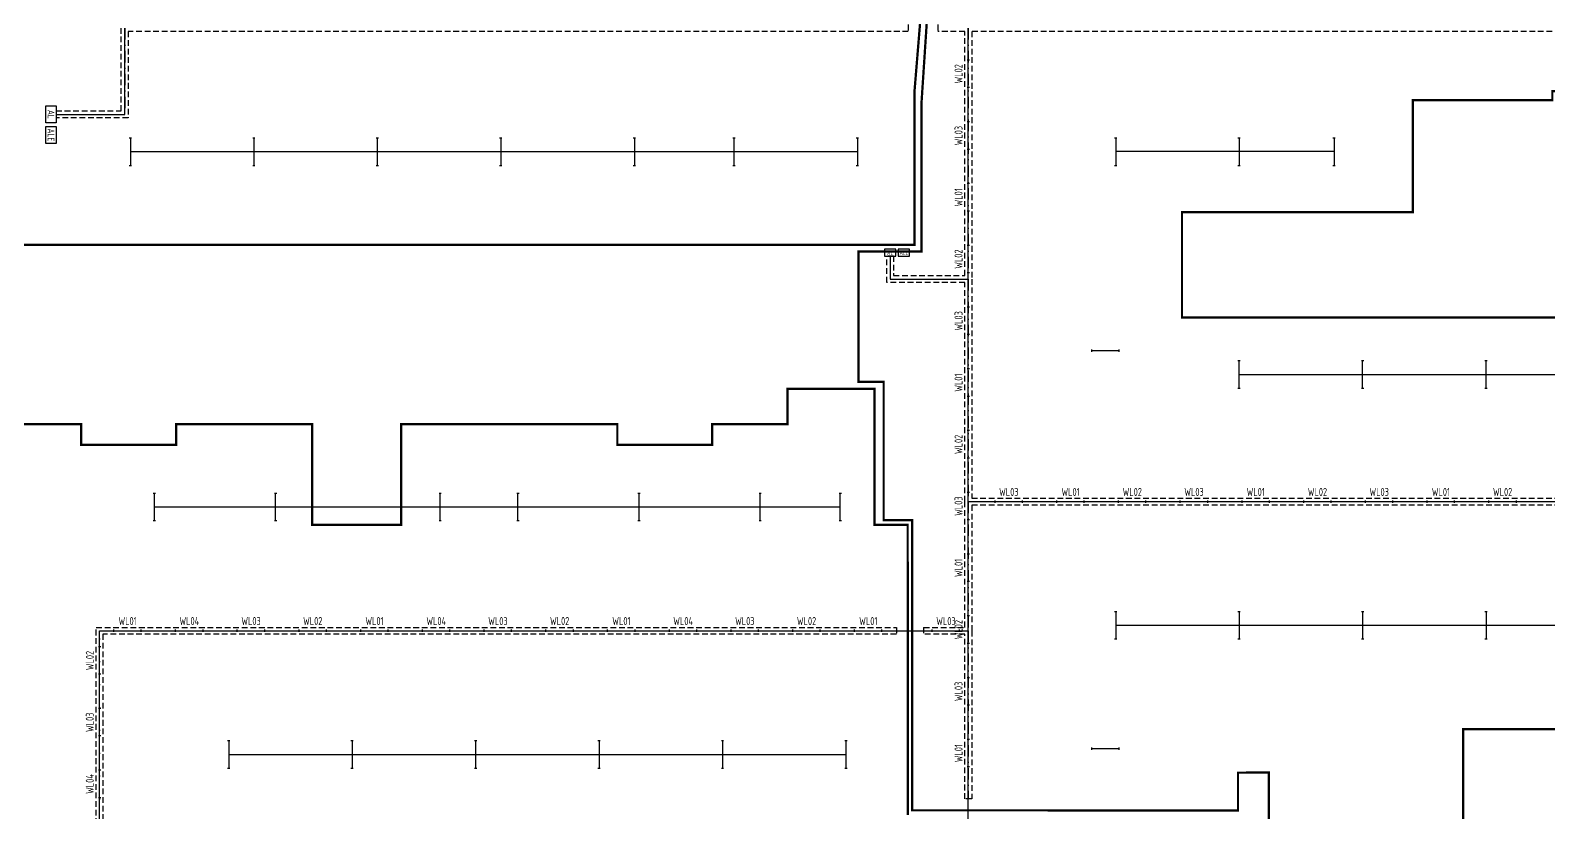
# Model space of a CAD drawing. Header units: millimetres. Extents: x -691095 to 2797013, y -349436 to 2050109.
# Drawn here: x 98374 to 164787, y 719196 to 753396 of the extents above; entities that cross this region are included whole.
import ezdxf
from ezdxf.enums import TextEntityAlignment as Align

# ---------------------------------------------------------------- set-up
doc = ezdxf.new("R2010")
doc.units = ezdxf.units.MM
doc.header["$LTSCALE"] = 1000
doc.linetypes.add('DASHDOT', pattern=[1, 0.5, -0.25, 0, -0.25])
doc.linetypes.add('HIDDEN', pattern=[0.375, 0.25, -0.125])
for name, color, linetype, plot in [('E-LANE-CENTER', 6, 'Continuous', False), ('E-LITE-CENTER', 5, 'DASHDOT', False), ('E-LITE-CENTER-JOIN', 1, 'Continuous', False)]:
    doc.layers.add(name, color=color, linetype=linetype, plot=plot)
for name, color, linetype in [('E-LITE-LITE', 3, 'Continuous'), ('E-LITE-WIRE', 4, 'Continuous'), ('E-POWR-EQPM', 3, 'Continuous'), ('E-UNIV-EL', 140, 'Continuous'), ('E-UNIV-EL2', 40, 'HIDDEN'), ('E-UNIV-NOTE', 6, 'Continuous'), ('防火分区', 2, 'Continuous')]:
    doc.layers.add(name, color=color, linetype=linetype)
doc.styles.add('TH-STYLE3', font='tssdeng.shx', dxfattribs={"width": 0.65, "bigfont": 'tssdchn.shx'})

# ---------------------------------------------------------------- blocks, each defined once
blk = doc.blocks.new('E-BDB001')
blk.add_lwpolyline([(-2.5, -1.5), (-2.5, 1.5), (2.5, 1.5), (2.5, -1.5)], close=True)
at = {"layer": 'E-UNIV-EL', "style": 'TH-STYLE3', "width": 0.7}
blk.add_attdef('BOX', text='', height=2, dxfattribs=at).set_placement((0, 0), align=Align.MIDDLE)
blk = doc.blocks.new('E-BDB003')
blk.add_lwpolyline([(-2.5, -1.5), (-2.5, 1.5), (2.5, 1.5), (2.5, -1.5)], close=True)
at = {"layer": 'E-UNIV-EL', "style": 'TH-STYLE3', "width": 0.7}
blk.add_attdef('BOX', text='', height=2, dxfattribs=at).set_placement((0, 0), align=Align.MIDDLE)
blk = doc.blocks.new('E-BL001-1')
for p, q in [((-6, -0.5), (-6, 0.5)), ((-6, 0), (6, 0)), ((6, -0.5), (6, 0.5))]:
    blk.add_line(p, q)

msp = doc.modelspace()

# ---------------------------------------------------------------- linework, layer by layer
at = {"layer": 'E-LANE-CENTER'}
for points in [[(139399.61439, 711046.24634), (139399.61439, 753496.24634)], [(101399.61439, 711046.24634), (101399.61439, 727146.24634)], [(101399.61439, 727146.24634), (139399.61439, 727146.24634)]]:
    msp.add_lwpolyline(points, dxfattribs=at)
at = {"layer": 'E-LANE-CENTER', "elevation": 0.00407}
msp.add_lwpolyline([(139399.61439, 732791.48869), (178624.19512, 732791.48869)], dxfattribs=at)
at = {"layer": 'E-LITE-CENTER'}
for p, q in [((102499.61439, 753496.24634), (102499.61439, 749723.75248)), ((102499.61439, 753496.24634), (102499.61439, 749723.75248)), ((102499.61439, 753496.24634), (102499.61439, 749723.75248)), ((102499.61439, 753496.24634), (102499.61439, 749723.75248)), ((102499.61439, 753496.24634), (102499.61439, 749723.75248)), ((139399.61439, 753496.24634), (139399.61439, 742526.24634)), ((139399.61439, 753496.24634), (139399.61439, 742526.24634)), ((139399.61439, 753496.24634), (139399.61439, 742526.24634)), ((139399.61439, 753496.24634), (139399.61439, 742526.24634)), ((99499.61439, 749723.75248), (102499.61439, 749723.75248)), ((99499.61439, 749723.75248), (102499.61439, 749723.75248)), ((99499.61439, 749723.75248), (102499.61439, 749723.75248)), ((99499.61439, 749723.75248), (102499.61439, 749723.75248)), ((99499.61439, 749723.75248), (102499.61439, 749723.75248)), ((135982.19565, 743526.24634), (135982.19565, 742526.24634)), ((135982.19565, 743526.24634), (135982.19565, 742526.24634)), ((135982.19565, 743526.24634), (135982.19565, 742526.24634)), ((135982.19565, 743526.24634), (135982.19565, 742526.24634)), ((135982.19565, 742526.24634), (139399.61439, 742526.24634)), ((135982.19565, 742526.24634), (139399.61439, 742526.24634)), ((135982.19565, 742526.24634), (139399.61439, 742526.24634)), ((135982.19565, 742526.24634), (139399.61439, 742526.24634)), ((139399.61439, 742526.24634), (139399.61439, 732791.48869)), ((139399.61439, 742526.24634), (139399.61439, 732791.48869)), ((139399.61439, 742526.24634), (139399.61439, 732791.48869)), ((139399.61439, 742526.24634), (139399.61439, 732791.48869)), ((139399.61439, 732791.48869), (139399.61439, 727146.24634)), ((139399.61439, 732791.48869), (178050.61439, 732791.48869)), ((139399.61439, 732791.48869), (139399.61439, 727146.24634)), ((139399.61439, 732791.48869), (178050.61439, 732791.48869)), ((139399.61439, 732791.48869), (139399.61439, 727146.24634)), ((139399.61439, 732791.48869), (178050.61439, 732791.48869)), ((139399.61439, 732791.48869), (139399.61439, 727146.24634)), ((139399.61439, 732791.48869), (178050.61439, 732791.48869)), ((101399.61439, 711046.24634), (101399.61439, 727146.24634)), ((101399.61439, 727146.24634), (136254.39109, 727146.24634)), ((101399.61439, 711046.24634), (101399.61439, 727146.24634)), ((101399.61439, 727146.24634), (136254.39109, 727146.24634)), ((137448.60309, 727146.24634), (139399.61439, 727146.24634)), ((137448.60309, 727146.24634), (139399.61439, 727146.24634)), ((137448.60309, 727146.24634), (139399.61439, 727146.24634)), ((137448.60309, 727146.24634), (139399.61439, 727146.24634)), ((139399.61439, 727146.24634), (139399.61439, 719794.69949)), ((139399.61439, 727146.24634), (139399.61439, 719794.69949)), ((139399.61439, 727146.24634), (139399.61439, 719794.69949)), ((139399.61439, 727146.24634), (139399.61439, 719794.69949))]:
    msp.add_line(p, q, dxfattribs=at)
at = {"layer": 'E-LITE-CENTER-JOIN'}
for points in [[(99499.61439, 749723.75248), (102499.61439, 749723.75248), (102499.61439, 753496.24634)], [(135982.19565, 743526.24634), (135982.19565, 742526.24634), (139399.61439, 742526.24634)]]:
    msp.add_lwpolyline(points, dxfattribs=at)
at = {"layer": 'E-LITE-WIRE'}
for p, q in [((102749.6144, 748094.12896), (134549.6144, 748094.12896, 0.00407)), ((155399.61441, 748094.12896), (145849.6144, 748094.12896)), ((151249.61441, 738344.12896), (176999.6144, 738344.12896)), ((133749.50451, 732545.0362), (103799.43193, 732544.37896, 0.00407)), ((145849.61439, 727394.12896), (171599.6144, 727394.12896)), ((107049.6144, 721744.12896), (134049.61439, 721744.12896))]:
    msp.add_line(p, q, dxfattribs=at)
at = {"layer": 'E-UNIV-EL2'}
for p, q in [((102349.61439, 749873.75248), (102349.61439, 753496.24634)), ((102349.61439, 749873.75248), (102349.61439, 753496.24634)), ((102349.61439, 749873.75248), (102349.61439, 753496.24634)), ((102349.61439, 749873.75248), (102349.61439, 753496.24634)), ((102349.61439, 749873.75248), (102349.61439, 753496.24634)), ((134749.61439, 753346.24634), (102649.61439, 753346.24634)), ((102649.61439, 753346.24634), (102649.61439, 749573.75248)), ((134749.61439, 753346.24634), (102649.61439, 753346.24634)), ((102649.61439, 753346.24634), (102649.61439, 749573.75248)), ((134749.61439, 753346.24634), (102649.61439, 753346.24634)), ((102649.61439, 753346.24634), (102649.61439, 749573.75248)), ((134749.61439, 753346.24634), (102649.61439, 753346.24634)), ((102649.61439, 753346.24634), (102649.61439, 749573.75248)), ((134749.61439, 753346.24634), (102649.61439, 753346.24634)), ((102649.61439, 753346.24634), (102649.61439, 749573.75248)), ((136776.02422, 753346.24634), (134749.61439, 753346.24634)), ((136776.02422, 753346.24634), (134749.61439, 753346.24634)), ((136776.02422, 753346.24634), (134749.61439, 753346.24634)), ((136776.02422, 753346.24634), (134749.61439, 753346.24634)), ((136776.02422, 753346.24634), (134749.61439, 753346.24634)), ((136776.02422, 753646.24634), (136776.02422, 753346.24634)), ((136776.02422, 753646.24634), (136776.02422, 753346.24634)), ((136776.02422, 753646.24634), (136776.02422, 753346.24634)), ((136776.02422, 753646.24634), (136776.02422, 753346.24634)), ((136776.02422, 753646.24634), (136776.02422, 753346.24634)), ((138068.28652, 753646.24634), (138068.28652, 753346.24634)), ((138068.28652, 753646.24634), (138068.28652, 753346.24634)), ((138068.28652, 753646.24634), (138068.28652, 753346.24634)), ((138068.28652, 753646.24634), (138068.28652, 753346.24634)), ((139249.61439, 753346.24634), (138068.28652, 753346.24634)), ((139249.61439, 753346.24634), (138068.28652, 753346.24634)), ((139249.61439, 753346.24634), (138068.28652, 753346.24634)), ((139249.61439, 753346.24634), (138068.28652, 753346.24634)), ((139249.61439, 742676.24634), (139249.61439, 753346.24634)), ((139249.61439, 742676.24634), (139249.61439, 753346.24634)), ((139249.61439, 742676.24634), (139249.61439, 753346.24634)), ((139249.61439, 742676.24634), (139249.61439, 753346.24634)), ((139549.61439, 753346.24634), (139549.61439, 742526.24634)), ((166068.28483, 753346.24634), (139549.61439, 753346.24634)), ((139549.61439, 753346.24634), (139549.61439, 742526.24634)), ((166068.28483, 753346.24634), (139549.61439, 753346.24634)), ((139549.61439, 753346.24634), (139549.61439, 742526.24634)), ((166068.28483, 753346.24634), (139549.61439, 753346.24634)), ((139549.61439, 753346.24634), (139549.61439, 742526.24634)), ((166068.28483, 753346.24634), (139549.61439, 753346.24634)), ((99499.61439, 749873.75248), (102349.61439, 749873.75248)), ((99499.61439, 749873.75248), (99499.61439, 749573.75248)), ((99499.61439, 749873.75248), (102349.61439, 749873.75248)), ((99499.61439, 749873.75248), (99499.61439, 749573.75248)), ((99499.61439, 749873.75248), (102349.61439, 749873.75248)), ((99499.61439, 749873.75248), (99499.61439, 749573.75248)), ((99499.61439, 749873.75248), (102349.61439, 749873.75248)), ((99499.61439, 749873.75248), (99499.61439, 749573.75248)), ((99499.61439, 749873.75248), (102349.61439, 749873.75248)), ((99499.61439, 749873.75248), (99499.61439, 749573.75248)), ((102649.61439, 749573.75248), (99499.61439, 749573.75248)), ((102649.61439, 749573.75248), (99499.61439, 749573.75248)), ((102649.61439, 749573.75248), (99499.61439, 749573.75248)), ((102649.61439, 749573.75248), (99499.61439, 749573.75248)), ((102649.61439, 749573.75248), (99499.61439, 749573.75248)), ((135832.19565, 742376.24634), (135832.19565, 743526.24634)), ((136132.19565, 743526.24634), (135832.19565, 743526.24634)), ((135832.19565, 742376.24634), (135832.19565, 743526.24634)), ((136132.19565, 743526.24634), (135832.19565, 743526.24634)), ((135832.19565, 742376.24634), (135832.19565, 743526.24634)), ((136132.19565, 743526.24634), (135832.19565, 743526.24634)), ((135832.19565, 742376.24634), (135832.19565, 743526.24634)), ((136132.19565, 743526.24634), (135832.19565, 743526.24634)), ((136132.19565, 743526.24634), (136132.19565, 742676.24634)), ((136132.19565, 743526.24634), (136132.19565, 742676.24634)), ((136132.19565, 743526.24634), (136132.19565, 742676.24634)), ((136132.19565, 743526.24634), (136132.19565, 742676.24634)), ((136132.19565, 742676.24634), (139249.61439, 742676.24634)), ((136132.19565, 742676.24634), (139249.61439, 742676.24634)), ((136132.19565, 742676.24634), (139249.61439, 742676.24634)), ((136132.19565, 742676.24634), (139249.61439, 742676.24634)), ((139549.61439, 742526.24634), (139549.61439, 732941.48869)), ((139549.61439, 742526.24634), (139549.61439, 732941.48869)), ((139549.61439, 742526.24634), (139549.61439, 732941.48869)), ((139549.61439, 742526.24634), (139549.61439, 732941.48869)), ((139249.61439, 742376.24634), (135832.19565, 742376.24634)), ((139249.61439, 742376.24634), (135832.19565, 742376.24634)), ((139249.61439, 742376.24634), (135832.19565, 742376.24634)), ((139249.61439, 742376.24634), (135832.19565, 742376.24634)), ((139249.61439, 732791.48869), (139249.61439, 742376.24634)), ((139249.61439, 732791.48869), (139249.61439, 742376.24634)), ((139249.61439, 732791.48869), (139249.61439, 742376.24634)), ((139249.61439, 732791.48869), (139249.61439, 742376.24634)), ((139249.61439, 727296.24634), (139249.61439, 732791.48869)), ((139249.61439, 727296.24634), (139249.61439, 732791.48869)), ((139249.61439, 727296.24634), (139249.61439, 732791.48869)), ((139249.61439, 727296.24634), (139249.61439, 732791.48869)), ((139549.61439, 732941.48869), (178050.61439, 732941.48869)), ((139549.61439, 732941.48869), (178050.61439, 732941.48869)), ((139549.61439, 732941.48869), (178050.61439, 732941.48869)), ((139549.61439, 732941.48869), (178050.61439, 732941.48869)), ((139549.61439, 732641.48869), (139549.61439, 727146.24634)), ((178050.61439, 732641.48869), (139549.61439, 732641.48869)), ((139549.61439, 732641.48869), (139549.61439, 727146.24634)), ((178050.61439, 732641.48869), (139549.61439, 732641.48869)), ((139549.61439, 732641.48869), (139549.61439, 727146.24634)), ((178050.61439, 732641.48869), (139549.61439, 732641.48869)), ((139549.61439, 732641.48869), (139549.61439, 727146.24634)), ((178050.61439, 732641.48869), (139549.61439, 732641.48869)), ((101249.61439, 711196.24634), (101249.61439, 727296.24634)), ((101249.61439, 727296.24634), (136254.39109, 727296.24634)), ((101249.61439, 711196.24634), (101249.61439, 727296.24634)), ((101249.61439, 727296.24634), (136254.39109, 727296.24634)), ((136254.39109, 727296.24634), (136254.39109, 726996.24634)), ((136254.39109, 727296.24634), (136254.39109, 726996.24634)), ((137448.60309, 727296.24634), (139249.61439, 727296.24634)), ((137448.60309, 727296.24634), (137448.60309, 726996.24634)), ((137448.60309, 727296.24634), (139249.61439, 727296.24634)), ((137448.60309, 727296.24634), (137448.60309, 726996.24634)), ((137448.60309, 727296.24634), (139249.61439, 727296.24634)), ((137448.60309, 727296.24634), (137448.60309, 726996.24634)), ((137448.60309, 727296.24634), (139249.61439, 727296.24634)), ((137448.60309, 727296.24634), (137448.60309, 726996.24634)), ((101549.61439, 726996.24634), (101549.61439, 711196.24634)), ((136254.39109, 726996.24634), (101549.61439, 726996.24634)), ((101549.61439, 726996.24634), (101549.61439, 711196.24634)), ((136254.39109, 726996.24634), (101549.61439, 726996.24634)), ((139249.61439, 726996.24634), (137448.60309, 726996.24634)), ((139249.61439, 726996.24634), (137448.60309, 726996.24634)), ((139249.61439, 726996.24634), (137448.60309, 726996.24634)), ((139249.61439, 726996.24634), (137448.60309, 726996.24634)), ((139249.61439, 719794.69949), (139249.61439, 726996.24634)), ((139249.61439, 719794.69949), (139249.61439, 726996.24634)), ((139249.61439, 719794.69949), (139249.61439, 726996.24634)), ((139249.61439, 719794.69949), (139249.61439, 726996.24634)), ((139549.61439, 727146.24634), (139549.61439, 719794.69949)), ((139549.61439, 727146.24634), (139549.61439, 719794.69949)), ((139549.61439, 727146.24634), (139549.61439, 719794.69949)), ((139549.61439, 727146.24634), (139549.61439, 719794.69949)), ((139549.61439, 719794.69949), (139249.61439, 719794.69949)), ((139549.61439, 719794.69949), (139249.61439, 719794.69949)), ((139549.61439, 719794.69949), (139249.61439, 719794.69949)), ((139549.61439, 719794.69949), (139249.61439, 719794.69949))]:
    msp.add_line(p, q, dxfattribs=at)
at = {"layer": '防火分区', "const_width": 100}
for points in [[(152550.1679, 716546.25458), (152549.08787, 720946.24634), (151199.61566, 720942.90531), (151199.61466, 719293.0657), (136949.60379, 719296.24634), (136949.60265, 731976.22694), (135699.65483, 731976.26095), (135700.75207, 738026.23942), (134600.75207, 738026.23942), (134599.65597, 743723.72811), (137349.61439, 743723.72811), (137349.61439, 750146.24634), (137749.61439, 756246.24634), (137749.61439, 761546.24634), (164849.61439, 761546.24634)], [(137549.61439, 756846.24634), (137049.61438, 750746.24634), (137049.61438, 744026.24634), (134599.65597, 744026.24634), (131699.53604, 744026.06231), (126649.64078, 744023.93796), (115399.65597, 744023.93385), (115399.57523, 744026.24634), (113399.57523, 744026.24634), (113399.67901, 744023.93796), (102149.53905, 744023.93796), (97099.5388, 744023.93794)], [(97299.53918, 736176.23952), (100599.61439, 736176.23952), (100599.61439, 735276.28711), (104749.51148, 735276.23057), (104749.50858, 736176.2395), (110699.53935, 736176.2395), (110699.58141, 731776.23331), (114599.54803, 731776.23331), (114599.54803, 736173.69804), (124049.5604, 736173.58022), (124049.54921, 735276.23154), (128199.54, 735276.23154), (128199.61439, 736176.23955), (131499.61439, 736176.23955), (131499.61439, 737726.23951), (135299.48822, 737726.23951), (135299.55472, 731773.93796), (136749.60379, 731773.93796), (136759.97919, 719096.24634)], [(170149.61439, 718446.24512), (170149.6144, 722846.24572), (161051.17556, 722846.24573), (161051.17556, 718847.33862)]]:
    msp.add_lwpolyline(points, dxfattribs=at)
for points in [[(148749.61631, 740846.24634), (148749.61631, 745446.24634), (158849.61248, 745446.26502), (158849.61248, 750346.24634), (164949.61439, 750346.24634), (164949.61439, 750746.24634), (175599.61439, 750746.24634), (175599.61439, 745146.24634), (169999.61543, 745146.24634), (169999.61543, 740846.24634)], [(148749.61632, 740844.37895), (148749.61632, 745444.37895), (158849.6125, 745444.39764), (158849.6125, 750344.37896), (164949.6144, 750344.37896), (164949.6144, 750744.37896), (175599.6144, 750744.37896), (175599.6144, 745144.37896), (169999.61544, 745144.37896), (169999.61544, 740844.37896)]]:
    msp.add_lwpolyline(points, close=True, dxfattribs=at)

# ---------------------------------------------------------------- block references
at = {"layer": 'E-LITE-LITE', "xscale": 100, "yscale": 100, "zscale": 100}
for p, rotation in [((139399.61439, 751495.47292), 90), ((139399.61439, 751495.47292), 90), ((139399.61439, 751495.47292), 90), ((139399.61439, 751495.47292), 90), ((139399.61439, 748795.47292), 90), ((139399.61439, 748795.47292), 90), ((139399.61439, 748795.47292), 90), ((139399.61439, 748795.47292), 90), ((102749.49822, 748095.95807), 270), ((108149.49821, 748095.95807), 270), ((113549.49821, 748095.95807), 270), ((118949.49821, 748095.95807), 270), ((124799.49822, 748095.95807), 270), ((129149.49821, 748095.95807), 270), ((134549.49821, 748095.95807), 270), ((145849.49822, 748095.95807), 270), ((151249.49821, 748095.95807), 270), ((155399.49822, 748095.95807), 270), ((139399.61439, 746095.47292), 90), ((139399.61439, 746095.47292), 90), ((139399.61439, 746095.47292), 90), ((139399.61439, 746095.47292), 90), ((139399.61439, 743395.47292), 90), ((139399.61439, 743395.47292), 90), ((139399.61439, 743395.47292), 90), ((139399.61439, 743395.47292), 90), ((139399.61439, 740695.47292), 90), ((139399.61439, 740695.47292), 90), ((139399.61439, 740695.47292), 90), ((139399.61439, 740695.47292), 90), ((139399.61439, 737995.47292), 90), ((139399.61439, 737995.47292), 90), ((139399.61439, 737995.47292), 90), ((139399.61439, 737995.47292), 90), ((151249.49822, 738345.95806), 90), ((156649.49822, 738345.95806), 90), ((162049.49821, 738345.95806), 90), ((139399.61439, 735295.47292), 90), ((139399.61439, 735295.47292), 90), ((139399.61439, 735295.47292), 90), ((139399.61439, 735295.47292), 90), ((103799.31575, 732546.86531), 90), ((109099.42318, 732546.86531), 90), ((116299.30236, 732546.86531), 90), ((119699.49821, 732546.86531), 90), ((124999.49821, 732546.86531), 90), ((130298.30167, 732546.86531), 90), ((133799.38833, 732546.86531), 90), ((139399.61439, 732595.47292), 90), ((139399.61439, 732595.47292), 90), ((139399.61439, 732595.47292), 90), ((139399.61439, 732595.47292), 90), ((139399.61439, 729895.47292), 90), ((139399.61439, 729895.47292), 90), ((139399.61439, 729895.47292), 90), ((139399.61439, 729895.47292), 90), ((145849.49821, 727395.95807), 270), ((151249.49822, 727395.95807), 270), ((156649.49822, 727395.95807), 270), ((162049.49821, 727395.95807), 270), ((139399.61439, 727195.47292), 90), ((139399.61439, 727195.47292), 90), ((139399.61439, 727195.47292), 90), ((139399.61439, 727195.47292), 90), ((101399.61439, 725846.24634), 90), ((101399.61439, 725846.24634), 90), ((139399.61439, 724495.47292), 90), ((139399.61439, 724495.47292), 90), ((139399.61439, 724495.47292), 90), ((139399.61439, 724495.47292), 90), ((101399.61439, 723146.24634), 90), ((101399.61439, 723146.24634), 90), ((107049.49821, 721745.95807), 270), ((112449.49821, 721745.95807), 270), ((117849.49821, 721745.95807), 270), ((123249.49821, 721745.95807), 270), ((128649.49821, 721745.95807), 270), ((134049.49821, 721745.95807), 270), ((139399.61439, 721795.47292), 90), ((139399.61439, 721795.47292), 90), ((139399.61439, 721795.47292), 90), ((139399.61439, 721795.47292), 90), ((101399.61439, 720446.24634), 90), ((101399.61439, 720446.24634), 90)]:
    msp.add_blockref('E-BL001-1', p, dxfattribs=dict(at, rotation=rotation))
for p in [(145399.24822, 739396.20807), (141175.11439, 732791.48869), (141175.11439, 732791.48869), (141175.11439, 732791.48869), (141175.11439, 732791.48869), (143875.11439, 732791.48869), (143875.11439, 732791.48869), (143875.11439, 732791.48869), (143875.11439, 732791.48869), (146575.11439, 732791.48869), (146575.11439, 732791.48869), (146575.11439, 732791.48869), (146575.11439, 732791.48869), (149275.11439, 732791.48869), (149275.11439, 732791.48869), (149275.11439, 732791.48869), (149275.11439, 732791.48869), (151975.11439, 732791.48869), (151975.11439, 732791.48869), (151975.11439, 732791.48869), (151975.11439, 732791.48869), (154675.11439, 732791.48869), (154675.11439, 732791.48869), (154675.11439, 732791.48869), (154675.11439, 732791.48869), (157375.11439, 732791.48869), (157375.11439, 732791.48869), (157375.11439, 732791.48869), (157375.11439, 732791.48869), (160075.11439, 732791.48869), (160075.11439, 732791.48869), (160075.11439, 732791.48869), (160075.11439, 732791.48869), (162775.11439, 732791.48869), (162775.11439, 732791.48869), (162775.11439, 732791.48869), (162775.11439, 732791.48869), (102627.00274, 727146.24634), (102627.00274, 727146.24634), (105327.00274, 727146.24634), (105327.00274, 727146.24634), (108027.00274, 727146.24634), (108027.00274, 727146.24634), (110727.00274, 727146.24634), (110727.00274, 727146.24634), (113427.00274, 727146.24634), (113427.00274, 727146.24634), (116127.00274, 727146.24634), (116127.00274, 727146.24634), (118827.00274, 727146.24634), (118827.00274, 727146.24634), (121527.00274, 727146.24634), (121527.00274, 727146.24634), (124227.00274, 727146.24634), (124227.00274, 727146.24634), (126927.00274, 727146.24634), (126927.00274, 727146.24634), (129627.00274, 727146.24634), (129627.00274, 727146.24634), (132327.00274, 727146.24634), (132327.00274, 727146.24634), (135027.00274, 727146.24634), (135027.00274, 727146.24634), (138424.10874, 727146.24634), (138424.10874, 727146.24634), (138424.10874, 727146.24634), (138424.10874, 727146.24634), (145399.24822, 721996.20806)]:
    msp.add_blockref('E-BL001-1', p, dxfattribs=at)
at = {"layer": 'E-POWR-EQPM', "xscale": 150, "yscale": 150, "zscale": 150, "rotation": 270}
for name, p, values in [('E-BDB001', (99274.61439, 749723.75248), {'BOX': 'AL'}), ('E-BDB003', (99274.61439, 748823.75248), {'BOX': 'ALE'})]:
    msp.add_blockref(name, p, dxfattribs=at).add_auto_attribs(values)
at = {"layer": 'E-POWR-EQPM'}
ref = msp.add_blockref('E-BDB001', (135982.19565, 743676.24634), dxfattribs=dict(at, xscale=-100, yscale=100, zscale=100))
ref.add_attrib('BOX', 'AL', dxfattribs={"layer": 'E-UNIV-EL', "height": 200, "style": 'TH-STYLE3', "width": 0.7}).set_placement((135982.19565, 743676.24634), align=Align.MIDDLE)
ref = msp.add_blockref('E-BDB003', (136582.19565, 743676.24634), dxfattribs=dict(at, xscale=-100, yscale=100, zscale=100))
ref.add_attrib('BOX', 'ALE', dxfattribs={"layer": 'E-UNIV-EL', "height": 200, "style": 'TH-STYLE3', "width": 0.7}).set_placement((136582.19565, 743676.24634), align=Align.MIDDLE)

# ---------------------------------------------------------------- texts
at = {"layer": 'E-UNIV-NOTE', "color": 6, "style": 'TH-STYLE3', "width": 0.65}
for s, p in [('WL02', (138974.61439, 751495.47292)), ('WL02', (138974.61439, 751495.47292)), ('WL02', (138974.61439, 751495.47292)), ('WL02', (138974.61439, 751495.47292)), ('WL03', (138974.61439, 748795.47292)), ('WL03', (138974.61439, 748795.47292)), ('WL03', (138974.61439, 748795.47292)), ('WL03', (138974.61439, 748795.47292)), ('WL01', (138974.61439, 746095.47292)), ('WL01', (138974.61439, 746095.47292)), ('WL01', (138974.61439, 746095.47292)), ('WL01', (138974.61439, 746095.47292)), ('WL02', (138974.61439, 743395.47292)), ('WL02', (138974.61439, 743395.47292)), ('WL02', (138974.61439, 743395.47292)), ('WL02', (138974.61439, 743395.47292)), ('WL03', (138974.61439, 740695.47292)), ('WL03', (138974.61439, 740695.47292)), ('WL03', (138974.61439, 740695.47292)), ('WL03', (138974.61439, 740695.47292)), ('WL01', (138974.61439, 737995.47292)), ('WL01', (138974.61439, 737995.47292)), ('WL01', (138974.61439, 737995.47292)), ('WL01', (138974.61439, 737995.47292)), ('WL02', (138974.61439, 735295.47292)), ('WL02', (138974.61439, 735295.47292)), ('WL02', (138974.61439, 735295.47292)), ('WL02', (138974.61439, 735295.47292)), ('WL03', (138974.61439, 732595.47292)), ('WL03', (138974.61439, 732595.47292)), ('WL03', (138974.61439, 732595.47292)), ('WL03', (138974.61439, 732595.47292)), ('WL01', (138974.61439, 729895.47292)), ('WL01', (138974.61439, 729895.47292)), ('WL01', (138974.61439, 729895.47292)), ('WL01', (138974.61439, 729895.47292)), ('WL02', (138974.61439, 727195.47292)), ('WL02', (138974.61439, 727195.47292)), ('WL02', (138974.61439, 727195.47292)), ('WL02', (138974.61439, 727195.47292)), ('WL02', (100974.61439, 725846.24634)), ('WL02', (100974.61439, 725846.24634)), ('WL03', (138974.61439, 724495.47292)), ('WL03', (138974.61439, 724495.47292)), ('WL03', (138974.61439, 724495.47292)), ('WL03', (138974.61439, 724495.47292)), ('WL03', (100974.61439, 723146.24634)), ('WL03', (100974.61439, 723146.24634)), ('WL01', (138974.61439, 721795.47292)), ('WL01', (138974.61439, 721795.47292)), ('WL01', (138974.61439, 721795.47292)), ('WL01', (138974.61439, 721795.47292)), ('WL04', (100974.61439, 720446.24634)), ('WL04', (100974.61439, 720446.24634))]:
    msp.add_text(s, height=350, rotation=90, dxfattribs=at).set_placement(p, align=Align.MIDDLE_CENTER)
for s, p in [('WL03', (141175.11439, 733216.48869)), ('WL03', (141175.11439, 733216.48869)), ('WL03', (141175.11439, 733216.48869)), ('WL03', (141175.11439, 733216.48869)), ('WL01', (143875.11439, 733216.48869)), ('WL01', (143875.11439, 733216.48869)), ('WL01', (143875.11439, 733216.48869)), ('WL01', (143875.11439, 733216.48869)), ('WL02', (146575.11439, 733216.48869)), ('WL02', (146575.11439, 733216.48869)), ('WL02', (146575.11439, 733216.48869)), ('WL02', (146575.11439, 733216.48869)), ('WL03', (149275.11439, 733216.48869)), ('WL03', (149275.11439, 733216.48869)), ('WL03', (149275.11439, 733216.48869)), ('WL03', (149275.11439, 733216.48869)), ('WL01', (151975.11439, 733216.48869)), ('WL01', (151975.11439, 733216.48869)), ('WL01', (151975.11439, 733216.48869)), ('WL01', (151975.11439, 733216.48869)), ('WL02', (154675.11439, 733216.48869)), ('WL02', (154675.11439, 733216.48869)), ('WL02', (154675.11439, 733216.48869)), ('WL02', (154675.11439, 733216.48869)), ('WL03', (157375.11439, 733216.48869)), ('WL03', (157375.11439, 733216.48869)), ('WL03', (157375.11439, 733216.48869)), ('WL03', (157375.11439, 733216.48869)), ('WL01', (160075.11439, 733216.48869)), ('WL01', (160075.11439, 733216.48869)), ('WL01', (160075.11439, 733216.48869)), ('WL01', (160075.11439, 733216.48869)), ('WL02', (162775.11439, 733216.48869)), ('WL02', (162775.11439, 733216.48869)), ('WL02', (162775.11439, 733216.48869)), ('WL02', (162775.11439, 733216.48869)), ('WL01', (102627.00274, 727571.24634)), ('WL01', (102627.00274, 727571.24634)), ('WL04', (105327.00274, 727571.24634)), ('WL04', (105327.00274, 727571.24634)), ('WL03', (108027.00274, 727571.24634)), ('WL03', (108027.00274, 727571.24634)), ('WL02', (110727.00274, 727571.24634)), ('WL02', (110727.00274, 727571.24634)), ('WL01', (113427.00274, 727571.24634)), ('WL01', (113427.00274, 727571.24634)), ('WL04', (116127.00274, 727571.24634)), ('WL04', (116127.00274, 727571.24634)), ('WL03', (118827.00274, 727571.24634)), ('WL03', (118827.00274, 727571.24634)), ('WL02', (121527.00274, 727571.24634)), ('WL02', (121527.00274, 727571.24634)), ('WL01', (124227.00274, 727571.24634)), ('WL01', (124227.00274, 727571.24634)), ('WL04', (126927.00274, 727571.24634)), ('WL04', (126927.00274, 727571.24634)), ('WL03', (129627.00274, 727571.24634)), ('WL03', (129627.00274, 727571.24634)), ('WL02', (132327.00274, 727571.24634)), ('WL02', (132327.00274, 727571.24634)), ('WL01', (135027.00274, 727571.24634)), ('WL01', (135027.00274, 727571.24634)), ('WL03', (138424.10874, 727571.24634)), ('WL03', (138424.10874, 727571.24634)), ('WL03', (138424.10874, 727571.24634)), ('WL03', (138424.10874, 727571.24634))]:
    msp.add_text(s, height=350, dxfattribs=at).set_placement(p, align=Align.MIDDLE_CENTER)

doc.saveas('drawing.dxf')
